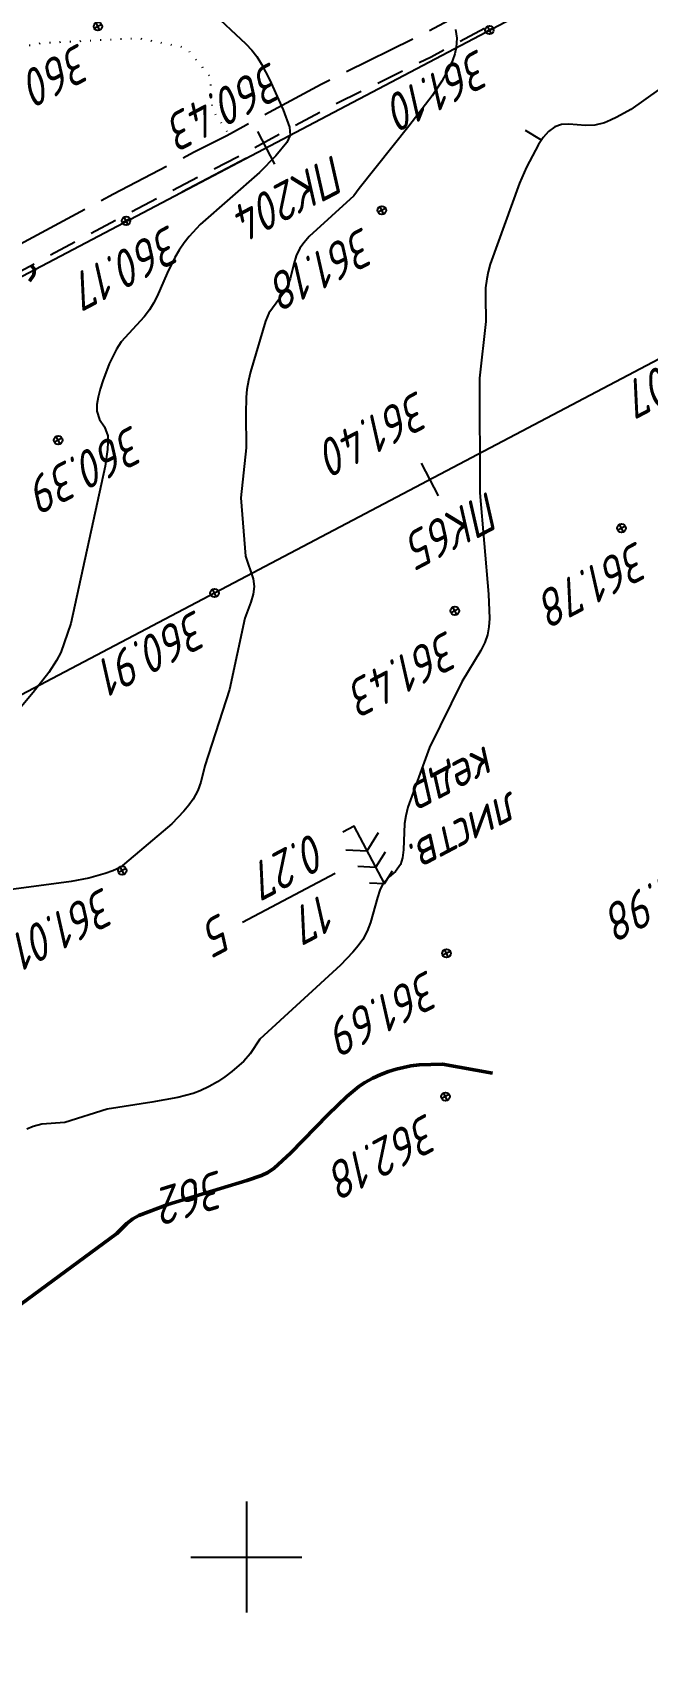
# Model space of a CAD drawing. Extents: x 1516777 to 1518423, y 2190420 to 2191479.
# Drawn here: x 1517976.9 to 1518043.4, y 2190789.7 to 2190965.1 of the extents above; entities that cross this region are included whole.
import ezdxf
from ezdxf.enums import TextEntityAlignment as Align

# ---------------------------------------------------------------- set-up
doc = ezdxf.new("R2010")
doc.units = 0
for name, pattern in [('ИИDash_30_20', [5, 3, -2]), ('ИИDash_80_20', [10, 8, -2]), ('ИИDot', [1, 0, -1])]:
    doc.linetypes.add(name, pattern=pattern)
for name, color, linetype, lineweight in [('ИИ_ГЕОСЕТКА_025', 3, 'Continuous', 25), ('ИИ_ДОРОГА_025', 7, 'Continuous', 25), ('ИИ_КОНТУР_025', 7, 'ИИDot', 25), ('ИИ_ОТМЕТКА_025', 7, 'Continuous', 25), ('ИИ_ПИКЕТАЖ_025', 7, 'Continuous', 25), ('ИИ_РАЗМЕР_025', 7, 'Continuous', 25), ('ИИ_РЕЛЬЕФ_025', 34, 'Continuous', 25), ('ИИ_РЕЛЬЕФ_050', 34, 'Continuous', 50), ('ИИ_ТРАССА_ТРУБ_025', 7, 'Continuous', 25), ('ИИ_УГОДЬЯ_025', 7, 'Continuous', 25)]:
    doc.layers.add(name, color=color, linetype=linetype, lineweight=lineweight)
doc.styles.add('VNIPISIMPLEXCUR', font='simplex.shx', dxfattribs={"width": 0.8, "oblique": 15})
doc.dimstyles.new('ИИ-2000-м-dm$2', dxfattribs={"dimscale": 2, "dimtxt": 2.5, "dimasz": 2.5, "dimexe": 1.25, "dimexo": 0, "dimgap": 1, "dimtad": 2, "dimtoh": 1, "dimzin": 1, "dimdsep": 46, "dimtxsty": 'VNIPISIMPLEXCUR', "dimcen": 2.5, "dimaunit": 1, "dimazin": 0, "dimtfac": 1, "dimtmove": 1, "dimatfit": 2, "dimfxl": 1, "dimarcsym": 0})

# ---------------------------------------------------------------- blocks, each defined once
blk = doc.blocks.new('PICKET')
at = {"color": 0, "linetype": 'Continuous', "lineweight": 25}
for p, q in [((-0.23, 0), (0.23, 0)), ((0, 0.23), (0, -0.23))]:
    blk.add_line(p, q, dxfattribs=at)
blk.add_circle((0, 0), 0.23, dxfattribs=at)
at = {"color": 0, "linetype": 'Continuous', "style": 'VNIPISIMPLEXCUR', "oblique": 15, "width": 0.8}
blk.add_attdef('OTMETKA', (1.25, 0.3), '', height=2, dxfattribs=at)
at = {"color": 8, "linetype": 'Continuous', "style": 'VNIPISIMPLEXCUR', "oblique": 15, "width": 0.8, "flags": 1}
blk.add_attdef('NOMER', (1.25, -2.7), '', height=2, dxfattribs=at)
blk = doc.blocks.new('ИИ053672А')
at = {"color": 0, "linetype": 'Continuous'}
for points in [[(0.7, 3.096), (0, 3.5), (-0.7, 3.096)], [(0, 3.5), (0, 0), (0.7, 0)], [(0.85, 2.009), (0, 2.5), (-0.85, 2.009)], [(1, 0.923), (0, 1.5), (-1, 0.923)]]:
    blk.add_lwpolyline(points, dxfattribs=at)
at = {"color": 0, "linetype": 'Continuous', "style": 'VNIPISIMPLEXCUR', "oblique": 15, "width": 0.8}
blk.add_attdef('RACE1', text='', height=2, dxfattribs=at).set_placement((-2, 2.25), align=Align.RIGHT)
blk.add_attdef('HEIGHT', (2, 2.25), '', height=2, dxfattribs=at)
blk.add_attdef('DISTANCE', text='', height=2, dxfattribs=at).set_placement((8.5, 1.75), align=Align.MIDDLE_LEFT)
blk.add_attdef('RACE2', text='', height=2, dxfattribs=at).set_placement((-2, 1.25), align=Align.TOP_RIGHT)
blk.add_attdef('THICKNESS', text='', height=2, dxfattribs=at).set_placement((2, 1.25), align=Align.TOP_LEFT)
blk = doc.blocks.new('ИИ15001')
at = {"color": 0, "linetype": 'Continuous', "lineweight": 25}
blk.add_lwpolyline([(0, 1), (0, -1)], dxfattribs=at)
at = {"color": 0, "linetype": 'Continuous', "lineweight": 25, "style": 'VNIPISIMPLEXCUR', "oblique": 15, "width": 0.8}
blk.add_attdef('STATIONING', text='', height=2, dxfattribs=at).set_placement((0, 2), align=Align.CENTER)
at = {"color": 7, "linetype": 'Continuous', "lineweight": 25, "style": 'VNIPISIMPLEXCUR', "oblique": 15, "width": 0.8}
blk.add_attdef('HEIGHT', text='', height=2, dxfattribs=at).set_placement((0, -2), align=Align.TOP_CENTER)
blk = doc.blocks.new('ИИ053296')
at = {"color": 0, "linetype": 'Continuous', "lineweight": 25}
blk.add_lwpolyline([(0, 0), (1, 0)], dxfattribs=at)
blk = doc.blocks.new('ИИ05012')
at = {"color": 0, "linetype": 'Continuous', "lineweight": 25, "flags": 128}
for points in [[(0, 3), (0, -3)], [(-3, 0), (3, 0)]]:
    blk.add_lwpolyline(points, dxfattribs=at)
blk = doc.blocks.new('*D37')
at = {"layer": 'Defpoints', "color": 0, "transparency": 16777216}
for p in [(1516997.99, 2191462.82), (1518374.71, 2191103.61), (1517445.63, 2190623.9), (1517459.23, 2190587.38), (1517312.46, 2190543.97)]:
    blk.add_point(p, dxfattribs=at)
at = {"layer": 'ИИ_РАЗМЕР_025', "color": 0, "lineweight": -2, "transparency": 16777216}
for p, q in [((1517451.91, 2190631.64), (1517459.4, 2190635.59)), ((1517448.2, 2190623.46), (1517451.91, 2190631.64))]:
    blk.add_line(p, q, dxfattribs=at)
blk.add_arc((1517445.24, 2190613.92), 9.98, 50.8939, 94.6714, dxfattribs=at)
at = {"layer": 'ИИ_РАЗМЕР_025', "color": 0, "transparency": 16777216}
for points in [[(1517444.62, 2190623.24), (1517444.24, 2190624.52), (1517440.59, 2190622.76)], [(1517452.06, 2190622.09), (1517451.02, 2190621.25), (1517454.08, 2190618.58)]]:
    blk.add_solid(points, dxfattribs=at)
at = {"layer": 'ИИ_РАЗМЕР_025', "color": 0, "transparency": 16777216, "insert": (1517457.5, 2190631.19), "char_height": 4, "attachment_point": 5, "rotation": 207.7821, "style": 'VNIPISIMPLEXCUR'}
blk.add_mtext('90%%d', dxfattribs=at)
blk = doc.blocks.new('*D38')
at = {"layer": 'Defpoints', "color": 0, "transparency": 16777216}
for p in [(1518374.71, 2191103.61), (1517383.3, 2190581.34), (1517389.76, 2190577.24), (1517312.46, 2190543.97), (1517433.62, 2190485.82)]:
    blk.add_point(p, dxfattribs=at)
at = {"layer": 'ИИ_РАЗМЕР_025', "color": 0, "lineweight": -2, "transparency": 16777216}
for p, q in [((1517396.55, 2190576.56), (1517404.05, 2190580.5)), ((1517390.59, 2190579.05), (1517396.55, 2190576.56))]:
    blk.add_line(p, q, dxfattribs=at)
blk.add_arc((1517383.32, 2190581.3), 7.61, 328.2344, 357.3275, dxfattribs=at)
at = {"layer": 'ИИ_РАЗМЕР_025', "color": 0, "transparency": 16777216}
for points in [[(1517390.28, 2190580.8), (1517391.58, 2190581.09), (1517390.06, 2190584.85)], [(1517390.25, 2190576.81), (1517389.34, 2190577.78), (1517386.87, 2190574.56)]]:
    blk.add_solid(points, dxfattribs=at)
at = {"layer": 'ИИ_РАЗМЕР_025', "color": 0, "transparency": 16777216, "insert": (1517402.14, 2190576.11), "char_height": 4, "attachment_point": 5, "rotation": 207.7821, "style": 'VNIPISIMPLEXCUR'}
blk.add_mtext('90%%d', dxfattribs=at)
blk = doc.blocks.new('*D39')
at = {"layer": 'Defpoints', "color": 0, "transparency": 16777216}
for p in [(1518374.71, 2191103.61), (1517346.49, 2190565.29), (1517354.45, 2190558.5), (1517312.46, 2190543.97), (1517398.19, 2190467.15)]:
    blk.add_point(p, dxfattribs=at)
at = {"layer": 'ИИ_РАЗМЕР_025', "color": 0, "lineweight": -2, "transparency": 16777216}
blk.add_arc((1517347.89, 2190562.63), 7.75, 327.6817, 357.8802, dxfattribs=at)
at = {"layer": 'ИИ_РАЗМЕР_025', "color": 0, "transparency": 16777216}
for points in [[(1517354.99, 2190562.2), (1517356.29, 2190562.5), (1517354.75, 2190566.25)], [(1517354.89, 2190558), (1517353.99, 2190558.98), (1517351.5, 2190555.78)]]:
    blk.add_solid(points, dxfattribs=at)
at = {"layer": 'ИИ_РАЗМЕР_025', "color": 0, "transparency": 16777216, "insert": (1517360.55, 2190560.37), "char_height": 4, "attachment_point": 5, "rotation": 207.7821, "style": 'VNIPISIMPLEXCUR'}
blk.add_mtext('90%%d', dxfattribs=at)
blk = doc.blocks.new('*D40')
at = {"layer": 'Defpoints', "color": 0, "transparency": 16777216}
for p in [(1518374.71, 2191103.61), (1517312.46, 2190543.97), (1517312.46, 2190543.97), (1517316.73, 2190536.61), (1517283.12, 2190423.93)]:
    blk.add_point(p, dxfattribs=at)
at = {"layer": 'ИИ_РАЗМЕР_025', "color": 0, "lineweight": -2, "transparency": 16777216}
for p, q in [((1517319.17, 2190538.73), (1517325.54, 2190526.65)), ((1517325.54, 2190526.65), (1517340.04, 2190534.3))]:
    blk.add_line(p, q, dxfattribs=at)
blk.add_arc((1517312.46, 2190543.97), 8.51, 283.4479, 0.5992, dxfattribs=at)
at = {"layer": 'ИИ_РАЗМЕР_025', "color": 0, "transparency": 16777216}
for points in [[(1517320.32, 2190543.89), (1517321.62, 2190544.22), (1517319.99, 2190547.94)], [(1517314.44, 2190535.03), (1517314.44, 2190536.36), (1517310.44, 2190535.7)]]:
    blk.add_solid(points, dxfattribs=at)
at = {"layer": 'ИИ_РАЗМЕР_025', "color": 0, "transparency": 16777216, "insert": (1517334.81, 2190527.72), "char_height": 4, "attachment_point": 5, "rotation": 207.7821, "style": 'VNIPISIMPLEXCUR'}
blk.add_mtext("131°31'", dxfattribs=at)

msp = doc.modelspace()

# ---------------------------------------------------------------- linework, layer by layer
at = {"layer": 'ИИ_ДОРОГА_025', "linetype": 'ИИDash_80_20', "flags": 128}
msp.add_lwpolyline([(1517639.369, 2190764.985), (1517644.163, 2190767.511), (1517649.587, 2190770.433), (1517656.941, 2190774.176), (1517664.58, 2190777.988), (1517674.98, 2190783.801), (1517684.176, 2190788.73), (1517697.522, 2190795.721), (1517711.331, 2190802.988), (1517728.343, 2190812.139), (1517741.528, 2190818.933), (1517752.694, 2190824.662), (1517767.408, 2190832.187), (1517779.051, 2190839.002), (1517789.992, 2190844.614), (1517803.344, 2190851.798), (1517817.037, 2190858.666), (1517831.335, 2190866.257), (1517856.639, 2190879.219), (1517876.395, 2190889.646), (1517887.535, 2190896.202), (1517902.544, 2190904.108), (1517917.684, 2190912.222), (1517927.845, 2190917.574), (1517945.302, 2190926.771), (1517966.397, 2190937.261), (1517985.624, 2190947.597), (1517994.283, 2190952.109), (1517997.892, 2190953.931), (1517999.646, 2190954.898), (1518008.078, 2190959.486), (1518018.798, 2190964.763), (1518035.591, 2190973.732), (1518049.699, 2190980.715), (1518052.887, 2190982.394), (1518056.523, 2190984.447), (1518059.909, 2190986.253), (1518063.365, 2190988.218), (1518066.641, 2190989.98), (1518070.852, 2190992.4), (1518075.312, 2190994.9), (1518079.062, 2190996.976), (1518085.686, 2191000.694), (1518088.55, 2191002.15), (1518088.8, 2191002.286), (1518093.557, 2191004.864), (1518097.985, 2191006.821), (1518101.354, 2191008.343), (1518106.023, 2191010.682), (1518110.908, 2191013.255), (1518115.302, 2191015.691), (1518119.014, 2191017.81), (1518124.07, 2191020.361), (1518129.024, 2191022.884), (1518134.936, 2191025.848), (1518143.333, 2191030.331), (1518151.611, 2191034.633), (1518159.438, 2191038.702), (1518165.776, 2191042.116), (1518173.176, 2191046.013), (1518181.88, 2191050.598), (1518188.366, 2191053.89), (1518194.298, 2191057.098), (1518199.687, 2191059.969), (1518204.693, 2191063.958), (1518207.049, 2191065.908), (1518208.568, 2191067.21), (1518210.998, 2191068.534), (1518214.159, 2191069.77), (1518217.421, 2191071.264), (1518221.975, 2191072.988), (1518225.595, 2191074.106), (1518229.415, 2191076.383), (1518233.842, 2191078.152), (1518241.544, 2191082.418), (1518247.909, 2191085.467), (1518251.779, 2191087.439), (1518254.542, 2191088.928), (1518257.464, 2191090.399), (1518262.491, 2191092.946), (1518271.712, 2191097.938), (1518281.797, 2191103.15), (1518287.664, 2191106.153), (1518293.094, 2191109.137), (1518297.579, 2191111.378), (1518301.112, 2191113.243), (1518303.993, 2191115.094), (1518307.633, 2191116.741), (1518313.541, 2191119.924), (1518316.327, 2191121.327), (1518319.607, 2191122.88)], dxfattribs=at)
at = {"layer": 'ИИ_ДОРОГА_025', "linetype": 'ИИDash_30_20', "flags": 128}
msp.add_lwpolyline([(1517642.706, 2190763.804), (1517645.386, 2190765.216), (1517650.794, 2190768.13), (1517658.111, 2190771.855), (1517665.795, 2190775.689), (1517676.229, 2190781.52), (1517685.394, 2190786.433), (1517698.73, 2190793.419), (1517712.552, 2190800.693), (1517729.555, 2190809.838), (1517742.717, 2190816.621), (1517753.879, 2190822.348), (1517768.657, 2190829.906), (1517780.302, 2190836.721), (1517791.201, 2190842.312), (1517804.543, 2190849.49), (1517818.23, 2190856.356), (1517832.537, 2190863.952), (1517857.839, 2190876.912), (1517877.662, 2190887.375), (1517888.801, 2190893.93), (1517903.764, 2190901.812), (1517918.904, 2190909.926), (1517929.057, 2190915.273), (1517946.487, 2190924.457), (1517967.591, 2190934.952), (1517986.84, 2190945.299), (1517995.469, 2190949.795), (1517999.106, 2190951.632), (1518000.895, 2190952.617), (1518009.274, 2190957.177), (1518019.985, 2190962.449), (1518036.78, 2190971.419), (1518050.881, 2190978.399), (1518054.132, 2190980.112), (1518057.774, 2190982.167), (1518061.163, 2190983.976), (1518064.623, 2190985.943), (1518067.905, 2190987.707), (1518072.135, 2190990.139), (1518076.577, 2190992.628), (1518080.328, 2190994.705), (1518086.912, 2190998.401), (1518089.759, 2190999.848), (1518090.039, 2191000), (1518094.704, 2191002.528), (1518099.046, 2191004.447), (1518102.472, 2191005.995), (1518107.211, 2191008.369), (1518112.144, 2191010.967), (1518116.577, 2191013.425), (1518120.245, 2191015.519), (1518125.246, 2191018.042), (1518130.196, 2191020.564), (1518136.131, 2191023.539), (1518144.545, 2191028.03), (1518152.81, 2191032.326), (1518160.654, 2191036.403), (1518166.999, 2191039.821), (1518174.388, 2191043.713), (1518183.074, 2191048.289), (1518189.573, 2191051.587), (1518195.528, 2191054.807), (1518201.121, 2191057.787), (1518206.332, 2191061.939), (1518208.723, 2191063.919), (1518210.052, 2191065.057), (1518212.098, 2191066.172), (1518215.175, 2191067.375), (1518218.423, 2191068.863), (1518222.82, 2191070.527), (1518226.66, 2191071.713), (1518230.57, 2191074.044), (1518234.959, 2191075.798), (1518242.737, 2191080.106), (1518249.061, 2191083.136), (1518252.986, 2191085.136), (1518255.743, 2191086.622), (1518258.637, 2191088.078), (1518263.698, 2191090.643), (1518272.928, 2191095.64), (1518282.987, 2191100.838), (1518288.882, 2191103.856), (1518294.302, 2191106.834), (1518298.768, 2191109.066), (1518302.423, 2191110.996), (1518305.238, 2191112.804), (1518308.787, 2191114.409), (1518314.742, 2191117.618), (1518317.468, 2191118.991), (1518320.446, 2191120.4)], dxfattribs=at)
at = {"layer": 'ИИ_КОНТУР_025', "flags": 128}
msp.add_lwpolyline([(1517867.006, 2190949.2), (1517867.505, 2190948.642), (1517876.31, 2190941.654), (1517887.965, 2190938.29), (1517900.396, 2190938.808), (1517906.87, 2190942.69), (1517912.309, 2190948.383), (1517916.193, 2190952.782), (1517924.222, 2190957.44), (1517945.717, 2190960.028), (1517962.033, 2190960.805), (1517967.731, 2190962.099), (1517977.923, 2190963.949), (1517988.282, 2190964.467), (1517993.461, 2190963.432), (1517996.051, 2190960.326), (1517996.31, 2190956.703), (1517998.101, 2190954.046)], dxfattribs=at)
at = {"layer": 'ИИ_РЕЛЬЕФ_025'}
for points, elevation in [([(1517996.087, 2190967.459), (1517999.944, 2190963.862), (1518000.594, 2190963.159), (1518001.12, 2190962.475), (1518001.647, 2190961.635), (1518002.506, 2190959.978), (1518003.992, 2190956.693), (1518004.654, 2190954.827), (1518004.726, 2190953.948), (1518004.381, 2190953.177), (1518003.201, 2190951.736), (1518001.419, 2190949.913), (1517995.019, 2190944.278), (1517993.805, 2190942.978), (1517993.269, 2190942.311), (1517992.727, 2190941.523), (1517992.252, 2190940.701), (1517991.443, 2190939.008), (1517990.357, 2190936.529), (1517989.968, 2190935.767), (1517989.541, 2190935.059), (1517988.95, 2190934.277), (1517986.46, 2190931.587), (1517985.949, 2190930.802), (1517985.162, 2190929.19), (1517984.459, 2190927.369), (1517984.179, 2190926.456), (1517983.967, 2190925.584), (1517983.841, 2190924.781), (1517983.815, 2190924.08), (1517984.116, 2190923.159), (1517984.645, 2190922.391), (1517985.003, 2190921.401), (1517985.031, 2190920.716), (1517984.983, 2190919.931), (1517984.711, 2190918.133), (1517981.021, 2190901.088), (1517979.923, 2190897.958), (1517979.468, 2190897.078), (1517978.621, 2190895.788), (1517976.938, 2190893.629), (1517972.442, 2190888.284)], 360.5), ([(1518022.62, 2190965.405), (1518022.762, 2190964.462), (1518022.696, 2190963.441), (1518022.536, 2190962.763), (1518022.296, 2190962.06), (1518021.981, 2190961.333), (1518021.156, 2190959.817), (1518020.112, 2190958.231), (1518017.58, 2190954.919), (1518012.201, 2190948.195), (1518011.627, 2190947.386), (1518006.786, 2190942.97), (1518006.247, 2190942.343), (1518005.801, 2190941.719), (1518005.389, 2190940.885), (1518005.128, 2190940.041), (1518004.743, 2190938.399), (1518004.456, 2190937.64), (1518004.006, 2190936.85), (1518002.448, 2190934.685), (1518002.082, 2190933.811), (1518000.455, 2190928.321), (1518000.227, 2190927.396), (1518000.058, 2190926.425), (1517999.975, 2190925.58), (1517999.929, 2190923.795), (1517999.983, 2190920.111), (1517999.403, 2190914.689), (1517999.891, 2190908.368), (1518000.736, 2190905.926), (1518000.84, 2190905.105), (1518000.732, 2190904.254), (1518000.47, 2190903.397), (1517999.852, 2190901.678), (1517998.191, 2190893.948), (1517995.503, 2190885.671), (1517995.064, 2190883.901), (1517994.736, 2190883.001), (1517994.237, 2190882.079), (1517993.789, 2190881.422), (1517993.249, 2190880.747), (1517991.923, 2190879.39), (1517986.365, 2190874.677), (1517985.575, 2190874.313), (1517984.741, 2190873.999), (1517982.959, 2190873.499), (1517981.06, 2190873.134), (1517972.11, 2190871.948)], 361), ([(1518052.702, 2190964.642), (1518041.597, 2190956.752), (1518040.094, 2190955.902), (1518039.394, 2190955.566), (1518038.732, 2190955.298), (1518037.685, 2190955.049), (1518036.691, 2190955.009), (1518034.888, 2190955.139), (1518034.09, 2190955.103), (1518033.367, 2190954.863), (1518032.694, 2190954.355), (1518032.118, 2190953.717), (1518031.619, 2190952.962), (1518030.29, 2190950.507), (1518029.561, 2190948.767), (1518026.387, 2190939.982), (1518026.164, 2190939.171), (1518026, 2190938.388), (1518025.885, 2190937.417), (1518025.854, 2190936.487), (1518025.908, 2190933.765), (1518025.226, 2190927.658), (1518025.265, 2190915.242), (1518026.194, 2190904.257), (1518026.286, 2190901.618), (1518026.248, 2190900.737), (1518026.088, 2190899.855), (1518025.789, 2190899.012), (1518025.372, 2190898.167), (1518023.309, 2190894.783), (1518019.829, 2190887.672), (1518017.482, 2190881.186), (1518017.237, 2190880.26), (1518017.118, 2190879.418), (1518017.006, 2190876.58), (1518016.899, 2190875.715), (1518016.682, 2190874.984), (1518016.129, 2190874.231), (1518015.435, 2190873.647), (1518014.78, 2190872.886), (1518014.457, 2190872.21), (1518014.196, 2190871.421), (1518013.434, 2190868.693), (1518013.071, 2190867.767), (1518012.594, 2190866.885), (1518012.101, 2190866.185), (1518011.529, 2190865.488), (1518010.201, 2190864.099), (1518001.443, 2190856.08), (1518000.398, 2190854.498), (1517999.72, 2190853.711), (1517998.442, 2190852.577), (1517997.689, 2190852.002), (1517996.865, 2190851.449), (1517995.973, 2190850.937), (1517995.016, 2190850.485), (1517994.263, 2190850.205), (1517992.58, 2190849.751), (1517989.761, 2190849.248), (1517984.931, 2190848.489), (1517980.363, 2190847.068), (1517977.875, 2190846.874), (1517976.938, 2190846.616), (1517976.273, 2190846.33)], 361.5)]:
    msp.add_lwpolyline(points, dxfattribs=dict(at, elevation=elevation))
at = {"layer": 'ИИ_РЕЛЬЕФ_050'}
for points, elevation in [([(1517976.774, 2190939.815), (1517977.07, 2190939.437), (1517977.007, 2190938.844), (1517976.532, 2190938.133)], 360), ([(1518026.622, 2190852.401), (1518021.222, 2190853.364), (1518018.695, 2190853.314), (1518017.802, 2190853.19), (1518016.218, 2190852.824), (1518015.39, 2190852.576), (1518014.543, 2190852.263), (1518013.681, 2190851.868), (1518012.81, 2190851.377), (1518012.179, 2190850.948), (1518010.879, 2190849.884), (1518008.867, 2190847.927), (1518004.792, 2190843.735), (1518003.013, 2190842.119), (1518002.335, 2190841.655), (1518001.635, 2190841.311), (1518000.067, 2190840.77), (1517991.523, 2190838.162), (1517988.362, 2190836.976), (1517987.712, 2190836.628), (1517987.061, 2190836.121), (1517985.985, 2190835.023), (1517975.587, 2190827.339)], 362)]:
    msp.add_lwpolyline(points, dxfattribs=dict(at, elevation=elevation))
at = {"layer": 'ИИ_ТРАССА_ТРУБ_025', "color": 4}
for points in [[(1518356.054, 2191139.03), (1518326.78, 2191123.61), (1518126.36, 2191018.02), (1517878.75, 2190887.57), (1517637.12, 2190760.28), (1517400.06, 2190635.39), (1517285.1, 2190853.45), (1517160.06, 2191090.88), (1517083.07, 2191237.03), (1516971.455, 2191448.836)], [(1518374.713, 2191103.607), (1517312.459, 2190543.969), (1516865.23, 2191392.859)]]:
    msp.add_lwpolyline(points, dxfattribs=at)
at = {"layer": 'ИИ_ТРАССА_ТРУБ_025', "color": 4, "flags": 128}
msp.add_lwpolyline([(1517993.009, 2190947.812), (1518000, 2190951.495)], dxfattribs=at)
at = {"layer": 'ИИ_УГОДЬЯ_025'}
msp.add_lwpolyline([(1518009.607, 2190874.001), (1517999.587, 2190868.722)], dxfattribs=at)

# ---------------------------------------------------------------- block references
at = {"layer": 'ИИ_ГЕОСЕТКА_025', "xscale": 2, "yscale": 2, "zscale": 2}
msp.add_blockref('ИИ05012', (1518000, 2190800), dxfattribs=at)
at = {"layer": 'ИИ_ОТМЕТКА_025', "xscale": 2, "yscale": 2, "zscale": 2, "rotation": 207.7819444444445}
for p, values in [((1517983.945, 2190965.736, 360.35), {'OTMETKA': '360.35'}), ((1518014.66, 2190945.82, 361.18), {'OTMETKA': '361.18'}), ((1518054.072, 2190934.681, 362.07), {'OTMETKA': '362.07'}), ((1517996.558, 2190904.38, 360.91), {'OTMETKA': '360.91'}), ((1518051.63, 2190877.88, 361.98), {'OTMETKA': '361.98'}), ((1517986.58, 2190874.34, 361.01), {'OTMETKA': '361.01'}), ((1518021.65, 2190865.37, 361.69), {'OTMETKA': '361.69'}), ((1518021.535, 2190849.854, 362.18), {'OTMETKA': '362.18'})]:
    msp.add_blockref('PICKET', p, dxfattribs=at).add_auto_attribs(values)
at = {"layer": 'ИИ_ОТМЕТКА_025'}
ref = msp.add_blockref('PICKET', (1518026.29, 2190965.34, 361.1), dxfattribs=dict(at, xscale=2, yscale=2, zscale=2, rotation=207.7819444444445))
ref.add_attrib('OTMETKA', '361.10', (1518025.196, 2190963.402, -352.3), dxfattribs={"layer": '0', "color": 0, "linetype": 'Continuous', "height": 4, "rotation": 207.78194, "style": 'VNIPISIMPLEXCUR', "oblique": 15, "width": 0.8})
ref = msp.add_blockref('PICKET', (1517986.99, 2190944.68, 360.17), dxfattribs=dict(at, xscale=2, yscale=2, zscale=2, rotation=207.7819444444445))
ref.add_attrib('OTMETKA', '360.17', (1517991.761, 2190944.373, -353.23), dxfattribs={"layer": '0', "color": 0, "linetype": 'Continuous', "height": 4, "rotation": 207.78194, "style": 'VNIPISIMPLEXCUR', "oblique": 15, "width": 0.8})
ref = msp.add_blockref('PICKET', (1517979.65, 2190920.93, 360.39), dxfattribs=dict(at, xscale=2, yscale=2, zscale=2, rotation=207.7819444444445))
ref.add_attrib('OTMETKA', '360.39', (1517987.767, 2190922.666, 360.39), dxfattribs={"layer": '0', "color": 0, "linetype": 'Continuous', "height": 4, "rotation": 207.78194, "style": 'VNIPISIMPLEXCUR', "oblique": 15, "width": 0.8})
ref = msp.add_blockref('PICKET', (1518040.59, 2190911.41, 361.78), dxfattribs=dict(at, xscale=2, yscale=2, zscale=2, rotation=207.7819444444445))
ref.add_attrib('OTMETKA', '361.78', (1518042.372, 2190910.117, 361.78), dxfattribs={"layer": '0', "color": 0, "linetype": 'Continuous', "height": 4, "rotation": 207.78194, "style": 'VNIPISIMPLEXCUR', "oblique": 15, "width": 0.8})
ref = msp.add_blockref('PICKET', (1518022.555, 2190902.449, 361.43), dxfattribs=dict(at, xscale=2, yscale=2, zscale=2, rotation=207.7819444444445))
ref.add_attrib('OTMETKA', '361.43', (1518021.82, 2190900.436), dxfattribs={"layer": '0', "color": 0, "linetype": 'Continuous', "height": 4, "rotation": 207.78194, "style": 'VNIPISIMPLEXCUR', "oblique": 15, "width": 0.8})
at = {"layer": 'ИИ_ПИКЕТАЖ_025', "color": 4}
ref = msp.add_blockref('ИИ15001', (1518002.162, 2190952.588, 360.43), dxfattribs=dict(at, xscale=2, yscale=2, zscale=2, rotation=207.7819))
ref.add_attrib('STATIONING', 'ПК204', dxfattribs={"layer": '0', "color": 0, "linetype": 'Continuous', "lineweight": 25, "height": 4, "rotation": 207.7819, "style": 'VNIPISIMPLEXCUR', "oblique": 15, "width": 0.8}).set_placement((1518004.027, 2190949.049), align=Align.CENTER)
ref.add_attrib('HEIGHT', '360.43', dxfattribs={"layer": '0', "color": 7, "linetype": 'Continuous', "lineweight": 25, "height": 4, "rotation": 207.78194, "style": 'VNIPISIMPLEXCUR', "oblique": 15, "width": 0.8}).set_placement((1517998.918, 2190955.469), align=Align.TOP_CENTER)
ref = msp.add_blockref('ИИ15001', (1518019.865, 2190916.659, 361.4), dxfattribs=dict(at, xscale=2, yscale=2, zscale=2, rotation=207.7821))
ref.add_attrib('STATIONING', 'ПК65', dxfattribs={"layer": '0', "color": 0, "linetype": 'Continuous', "lineweight": 25, "height": 4, "rotation": 207.7821, "style": 'VNIPISIMPLEXCUR', "oblique": 15, "width": 0.8}).set_placement((1518021.729, 2190913.12), align=Align.CENTER)
ref.add_attrib('HEIGHT', '361.40', dxfattribs={"layer": '0', "color": 7, "linetype": 'Continuous', "lineweight": 25, "height": 4, "rotation": 207.78194, "style": 'VNIPISIMPLEXCUR', "oblique": 15, "width": 0.8}).set_placement((1518015.095, 2190920.018), align=Align.TOP_CENTER)
at = {"layer": 'ИИ_РЕЛЬЕФ_025', "xscale": 2, "yscale": 2, "zscale": 2, "rotation": 148.7927696459345}
msp.add_blockref('ИИ053296', (1518031.925, 2190953.425, 361.5), dxfattribs=at)
at = {"layer": 'ИИ_УГОДЬЯ_025'}
ref = msp.add_blockref('ИИ053672А', (1518011.681, 2190879.138), dxfattribs=dict(at, xscale=2, yscale=2, zscale=2, rotation=207.7819444444445))
ref.add_attrib('RACE1', 'листв.', dxfattribs={"layer": '0', "color": 0, "linetype": 'Continuous', "height": 4, "rotation": 207.78194, "style": 'VNIPISIMPLEXCUR', "oblique": 15, "width": 0.8}).set_placement((1518017.317, 2190877.021), align=Align.RIGHT)
ref.add_attrib('RACE2', 'кедр', dxfattribs={"layer": '0', "color": 0, "linetype": 'Continuous', "height": 4, "rotation": 207.78194, "style": 'VNIPISIMPLEXCUR', "oblique": 15, "width": 0.8}).set_placement((1518019.528, 2190880.043), align=Align.TOP_RIGHT)
ref.add_attrib('HEIGHT', '17', (1518008.486, 2190871.981), dxfattribs={"layer": '0', "color": 0, "linetype": 'Continuous', "height": 4, "rotation": 207.78194, "style": 'VNIPISIMPLEXCUR', "oblique": 15, "width": 0.8})
ref.add_attrib('THICKNESS', '0.27', dxfattribs={"layer": '0', "color": 0, "linetype": 'Continuous', "height": 4, "rotation": 207.78194, "style": 'VNIPISIMPLEXCUR', "oblique": 15, "width": 0.8}).set_placement((1518009.307, 2190875.061), align=Align.TOP_LEFT)
ref.add_attrib('DISTANCE', '5', dxfattribs={"layer": '0', "color": 0, "linetype": 'Continuous', "height": 4, "rotation": 207.78194, "style": 'VNIPISIMPLEXCUR', "oblique": 15, "width": 0.8}).set_placement((1517998.272, 2190868.117), align=Align.MIDDLE_LEFT)

# ---------------------------------------------------------------- texts
at = {"layer": 'ИИ_РЕЛЬЕФ_025', "style": 'VNIPISIMPLEXCUR', "oblique": 15, "width": 0.8}
msp.add_text('362', height=4, rotation=196.97326, dxfattribs=at).set_placement((1517994.364, 2190839.029, 362), align=Align.MIDDLE)

# ---------------------------------------------------------------- dimensions: what is measured, and where the dimension line sits
at = {"layer": 'ИИ_РАЗМЕР_025'}
for base, line1, picture, middle in [((1517445.628, 2190623.901), ((1517459.226, 2190587.383), (1516997.989, 2191462.819)), '*D37', (1517457.495, 2190631.193)), ((1517389.762, 2190577.242), ((1517433.622, 2190485.815), (1517383.3, 2190581.34)), '*D38', (1517402.14, 2190576.109)), ((1517354.447, 2190558.502), ((1517398.189, 2190467.15), (1517346.49, 2190565.29)), '*D39', (1517355.057, 2190561.35))]:
    dim = msp.add_angular_dim_2l(base=base, line1=line1, line2=((1518374.713, 2191103.607), (1517312.459, 2190543.969)), text='90%%d', dimstyle='ИИ-2000-м-dm$2', override={"dimtxt": 2, "dimasz": 2, "dimgap": 0.5, "dimzin": 0}, dxfattribs=at)
    dim.commit()
    dim.dimension.update_dxf_attribs({"geometry": picture, "text_midpoint": middle, "dimtype": 162})
dim = msp.add_angular_dim_2l(base=(1517316.728, 2190536.606), line1=((1517283.119, 2190423.928), (1517312.459, 2190543.969)), line2=((1518374.713, 2191103.607), (1517312.459, 2190543.969)), dimstyle='ИИ-2000-м-dm$2', override={"dimtxt": 2, "dimasz": 2, "dimgap": 0.5, "dimzin": 0}, dxfattribs=at)
dim.commit()
dim.dimension.update_dxf_attribs({"geometry": '*D40', "text_midpoint": (1517334.807, 2190527.716), "dimtype": 162})

doc.saveas('drawing.dxf')
